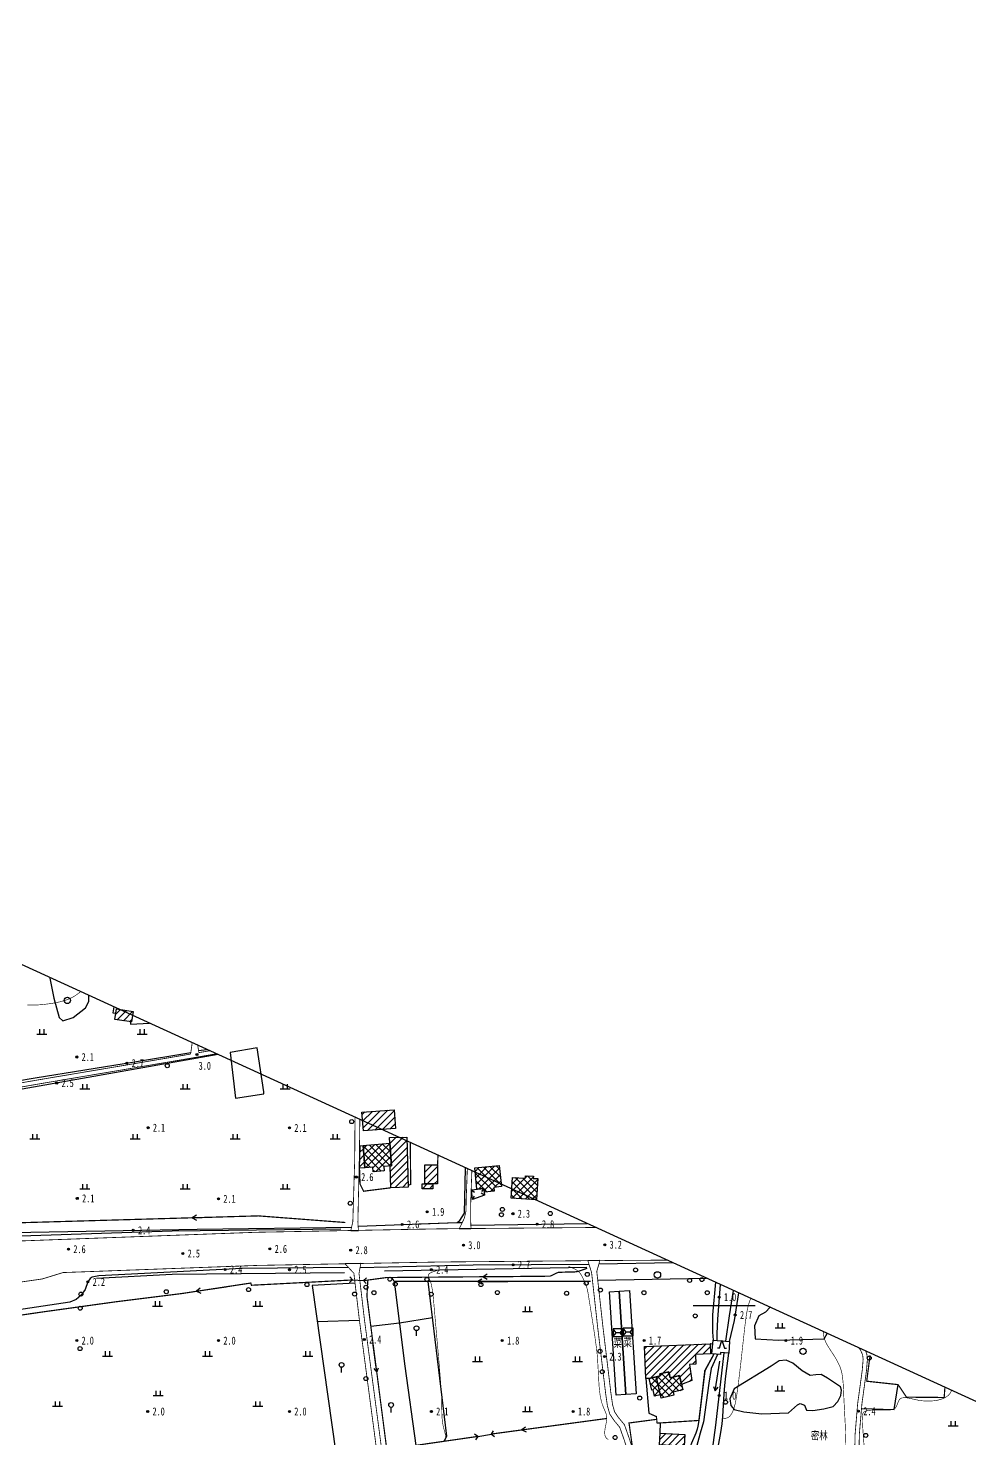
# Model space of a CAD drawing. Header units: metres. Extents: x 494039 to 619385, y 3351420 to 3402703.
# Drawn here: x 586824 to 587295, y 3394389 to 3395094 of the extents above; entities that cross this region are included whole.
import ezdxf
from ezdxf.enums import TextEntityAlignment as Align

# ---------------------------------------------------------------- set-up
doc = ezdxf.new("R2010")
doc.units = ezdxf.units.M
for name, pattern in [('2180', [0]), ('2430', [0]), ('2450', [0]), ('4410a', [0]), ('5711', [0]), ('8521', [0]), ('8522', [0]), ('9376', [0]), ('9610', [0])]:
    doc.linetypes.add(name, pattern=pattern)
for name, color, linetype in [('210100', 130, 'Continuous'), ('220200', 130, 'Continuous'), ('220900', 130, '2180'), ('261301', 141, 'Continuous'), ('270200', 141, 'Continuous'), ('310300', 8, 'Continuous'), ('310500', 8, 'Continuous'), ('310600', 8, 'Continuous'), ('330400', 8, 'Continuous'), ('380201', 8, '2430'), ('380202', 8, '2450'), ('420500', 8, 'Continuous'), ('440100', 8, 'Continuous'), ('510301', 8, 'Continuous'), ('546001', 8, 'Continuous'), ('720100', 8, 'Continuous'), ('760201', 8, '8521'), ('760202', 8, '8522'), ('810100', 8, '9610'), ('810302', 8, 'Continuous'), ('810401', 8, 'Continuous'), ('810501', 8, 'Continuous'), ('810510', 8, 'Continuous'), ('范围线', 8, 'Continuous')]:
    doc.layers.add(name, color=color, linetype=linetype)
doc.layers.add('710101', color=8, linetype='Continuous', lineweight=0)
pattern_1 = [(45, (0, 0), (-1.767766953, 1.767766953), []), (135, (0, 0), (-1.767766953, -1.767766953), [])]
pattern_2 = [(45, (0, 0), (-1.767766953, 1.767766953), [])]

# ---------------------------------------------------------------- blocks, each defined once
blk = doc.blocks.new('gc170')
at = {"linetype": 'Continuous'}
blk.add_circle((0, 0), 0.5, dxfattribs=at)
blk = doc.blocks.new('gu')
at = {"flags": 128}
for points in [[(3.75, 0), (-3.75, 0)], [(2.71, -0.6), (3.75, 0), (3.75, 0), (2.71, 0.6)]]:
    blk.add_lwpolyline(points, dxfattribs=at)
blk = doc.blocks.new('p_point')
for radius in [0.25, 0.2, 0.15, 0.1, 0.05]:
    blk.add_circle((0, 0), radius)
blk.add_point((0, 0))
blk = doc.blocks.new('vm')
at = {"linetype": 'Continuous'}
for p, q in [((1.25, 0), (-1.25, 0)), ((-0.5, 0), (-0.5, 1.3)), ((0.5, 1.3), (0.5, 0))]:
    blk.add_line(p, q, dxfattribs=at)
blk = doc.blocks.new('gc325')
blk.add_line((0, 0), (0, 1.3))
blk.add_circle((0, 1.9), 0.6)
blk = doc.blocks.new('v1')
blk.add_circle((0, 0), 0.8)
blk = doc.blocks.new('gc192')
at = {"flags": 128}
for points in [[(-0.6, 0), (-1.1, 0)], [(-0.6, 0), (0, 2), (0.6, 0), (1.1, 0)]]:
    blk.add_lwpolyline(points, dxfattribs=at)
blk = doc.blocks.new('mf')
for p, q in [((1.25, 0.95), (-1.25, 0.95)), ((-1.25, 0.95), (-1.25, -0.95)), ((0.5, 0), (-0.5, 0)), ((1.25, -0.95), (1.25, 0.95)), ((-1.25, -0.95), (1.25, -0.95))]:
    blk.add_line(p, q)
at = {"flags": 128}
for points in [[(-1.25, -0.95), (-0.5, 0), (-1.25, 0.95)], [(1.25, -0.95), (0.5, 0), (1.25, 0.95)]]:
    blk.add_lwpolyline(points, dxfattribs=at)
blk = doc.blocks.new('1-3&1-4')
at = {"layer": '310300', "linetype": 'Continuous'}
h = blk.add_hatch(dxfattribs=at)
h.set_pattern_fill('ANSI31', color=8, scale=20, style=0)
h.set_pattern_definition(pattern_2)
h.paths.add_polyline_path([(586867.5527, 3394599.0446), (586868.3801, 3394604.2517), (586876.6035, 3394602.9452), (586875.7762, 3394597.738)])
h = blk.add_hatch(dxfattribs=at)
h.set_pattern_fill('ANSI31', color=8, scale=20, style=0)
h.set_pattern_definition(pattern_2)
h.paths.add_polyline_path([(586991.6572, 3394543.3209), (586990.9835, 3394552.6909), (587007.1071, 3394553.8501), (587007.7808, 3394544.4801)])
h = blk.add_hatch(dxfattribs=at)
h.set_pattern_fill('ANSI31', color=8, scale=20, style=0)
h.set_pattern_definition(pattern_2)
h.paths.add_polyline_path([(587014.0129, 3394515.1101), (587005.4306, 3394514.881), (587005.1405, 3394525.7469), (587005.8049, 3394525.803), (587004.845, 3394537.1688), (587004.7598, 3394540.0108), (587013.342, 3394540.2399)])
h = blk.add_hatch(dxfattribs=at)
h.set_pattern_fill('ANSI31', color=8, scale=20, style=0)
h.set_pattern_definition(pattern_2)
h.paths.add_polyline_path([(586992.4854, 3394524.8419), (586989.7416, 3394524.6102), (586989.9907, 3394535.9142), (586991.5392, 3394536.045)])
h = blk.add_hatch(dxfattribs=at)
h.set_pattern_fill('ANSI31', color=8, scale=20, style=0)
h.set_pattern_definition(pattern_2)
h.paths.add_polyline_path([(587028.7131, 3394516.7771), (587022.4215, 3394516.7846), (587022.433, 3394526.3828), (587028.7246, 3394526.3752)])
h = blk.add_hatch(dxfattribs=at)
h.set_pattern_fill('ANSI31', color=8, scale=20, style=0)
h.set_pattern_definition(pattern_2)
h.paths.add_polyline_path([(587026.4519, 3394516.7798), (587026.449, 3394514.3624), (587021.0275, 3394514.3689), (587021.0304, 3394516.7863)])
h = blk.add_hatch(dxfattribs=at)
h.set_pattern_fill('ANSI31', color=8, scale=20, style=0)
h.set_pattern_definition(pattern_2)
h.paths.add_polyline_path([(587150.5855, 3394416.5358), (587149.5416, 3394421.0336), (587144.9991, 3394419.9793), (587144.323, 3394422.8921), (587139.7125, 3394421.822), (587139.9308, 3394420.8815), (587134.5037, 3394419.6219), (587132.7351, 3394419.6103), (587132.0498, 3394435.5794), (587164.8617, 3394436.9541), (587165.076, 3394431.8403), (587157.52, 3394431.5238), (587157.7213, 3394426.7192), (587154.5742, 3394426.5873), (587155.7219, 3394418.4884)])
h = blk.add_hatch(dxfattribs=at)
h.set_pattern_fill('ANSI31', color=8, scale=20, style=0)
h.set_pattern_definition(pattern_2)
h.paths.add_polyline_path([(587139.6792, 3394386.4797), (587139.99, 3394392.2094), (587152.1904, 3394391.5477), (587151.8797, 3394385.818)])
at = {"layer": '310500', "linetype": 'Continuous'}
h = blk.add_hatch(dxfattribs=at)
h.set_pattern_fill('ANSI37', color=8, scale=20, style=0)
h.set_pattern_definition(pattern_1)
h.paths.add_polyline_path([(587004.845, 3394537.1688), (587005.8049, 3394525.803), (587001.8836, 3394525.4718), (587002.0634, 3394523.3426), (586996.5174, 3394522.8742), (586996.3238, 3394525.1661), (586992.4854, 3394524.8419), (586991.5392, 3394536.045)])
h = blk.add_hatch(dxfattribs=at)
h.set_pattern_fill('ANSI37', color=8, scale=20, style=0)
h.set_pattern_definition(pattern_1)
h.paths.add_polyline_path([(587059.5307, 3394526.0386), (587060.6316, 3394515.4546), (587056.7732, 3394515.0533), (587056.9645, 3394513.2141), (587052.1058, 3394512.7087), (587051.9115, 3394514.5761), (587048.4335, 3394514.2143), (587047.3355, 3394524.7701)])
h = blk.add_hatch(dxfattribs=at)
h.set_pattern_fill('ANSI37', color=8, scale=20, style=0)
h.set_pattern_definition(pattern_1)
h.paths.add_polyline_path([(587065.4899, 3394509.7229), (587066.2261, 3394520.0677), (587072.6116, 3394519.6133), (587072.7033, 3394520.9016), (587076.6513, 3394520.6207), (587076.5784, 3394519.5958), (587078.8407, 3394519.4348), (587078.0858, 3394508.8265)])
h = blk.add_hatch(dxfattribs=at)
h.set_pattern_fill('ANSI37', color=8, scale=20, style=0)
h.set_pattern_definition(pattern_1)
h.paths.add_polyline_path([(587140.0025, 3394411.4162), (587137.1635, 3394410.7573), (587136.4362, 3394413.8911), (587135.8646, 3394413.7584), (587134.5037, 3394419.6219), (587137.9143, 3394420.4135)])
h = blk.add_hatch(dxfattribs=at)
h.set_pattern_fill('ANSI37', color=8, scale=20, style=0)
h.set_pattern_definition(pattern_1)
h.paths.add_polyline_path([(587137.9143, 3394420.4135), (587139.9308, 3394420.8815), (587139.7125, 3394421.822), (587144.323, 3394422.8921), (587144.9991, 3394419.9793), (587149.5416, 3394421.0336), (587151.2114, 3394413.839), (587146.4325, 3394412.7299), (587146.7783, 3394411.2395), (587140.3878, 3394409.7563)])
at = {"layer": '210100', "color": 141, "linetype": 'Continuous', "elevation": 0.9317, "flags": 128}
for points in [[(587169.8511, 3394466.6138), (587168.6697, 3394449.1671), (587168.2668, 3394442.0814), (587168.286, 3394438.5214)], [(587172.7219, 3394438.1733), (587174.5603, 3394450.9407), (587176.5412, 3394463.5498)]]:
    blk.add_lwpolyline(points, dxfattribs=at)
at = {"layer": '210100', "color": 141, "linetype": 'Continuous', "flags": 128}
for points in [[(587165.6852, 3394381.4249), (587166.9331, 3394390.038), (587167.7366, 3394396.2228), (587171.8486, 3394432.4133)], [(587168.5805, 3394431.636), (587165.3576, 3394424.6184), (587164.1998, 3394417.2488), (587161.6653, 3394397.9511), (587159.957, 3394392.2371), (587158.0151, 3394385.3554)]]:
    blk.add_lwpolyline(points, dxfattribs=at)
at = {"layer": '220200', "color": 141, "linetype": 'Continuous', "const_width": 0.6, "flags": 128}
for points in [[(586783.1814, 3394496.3429), (586939.2155, 3394500.8363), (586982.6873, 3394497.5148)], [(586991.7748, 3394468.4707), (587003.3549, 3394470.0319), (587084.9454, 3394470.6949), (587088.9038, 3394472.5692), (587093.1647, 3394472.7796), (587096.8526, 3394472.7538), (587098.9737, 3394473.086), (587103.459, 3394474.6349)], [(586986.2153, 3394468.8044), (586935.7761, 3394466.1656), (586935.4152, 3394467.2699), (586901.101, 3394462.0453), (586868.533, 3394457.974), (586831.6288, 3394452.8529), (586792.9299, 3394447.2035), (586801.9334, 3394379.3484), (586836.5721, 3394381.7162), (586838.782, 3394359.8741), (586888.9199, 3394367.5607), (586940.5758, 3394375.0655), (586996.2717, 3394383.0744)], [(586993.9107, 3394468.7586), (586993.4403, 3394460.7345), (587003.3698, 3394384.0658)], [(587055.6151, 3394391.8103), (587113.3582, 3394399.6063)]]:
    blk.add_lwpolyline(points, dxfattribs=at)
for points, elevation in [([(587105.2368, 3394468.0968), (587007.0719, 3394468.0784), (587005.8976, 3394470.0526)], 2.3657), ([(587003.3698, 3394384.0658), (587048.8396, 3394390.6222)], 2.2229)]:
    blk.add_lwpolyline(points, dxfattribs=dict(at, elevation=elevation))
at = {"layer": '220900', "color": 141, "linetype": 'Continuous'}
for p, q in [((586986.2153, 3394468.8044), (586984.7189, 3394467.4775)), ((586986.2153, 3394468.8044), (586984.8884, 3394470.3008)), ((586991.7748, 3394468.4707), (586993.2712, 3394469.7976)), ((586991.7748, 3394468.4707), (586993.1017, 3394466.9743)), ((587048.8396, 3394390.6222), (587047.2024, 3394391.7709)), ((587048.8396, 3394390.6222), (587047.6909, 3394388.985)), ((587055.6151, 3394391.8103), (587056.7638, 3394393.4475)), ((587055.6151, 3394391.8103), (587057.2523, 3394390.6616))]:
    blk.add_line(p, q, dxfattribs=at)
at = {"layer": '220900', "color": 141, "linetype": '2180', "elevation": 2.4729, "flags": 128}
blk.add_lwpolyline([(586986.2153, 3394468.8044), (586991.7748, 3394468.4707)], dxfattribs=at)
at = {"layer": '220900', "color": 141, "linetype": '2180', "flags": 128}
blk.add_lwpolyline([(587048.8396, 3394390.6222), (587055.6151, 3394391.8103)], dxfattribs=at)
at = {"layer": '270200', "color": 141, "linetype": 'Continuous', "flags": 128}
blk.add_lwpolyline([(587174.6539, 3394438.0218), (587174.1994, 3394432.2289), (587170.1226, 3394432.5487), (587170.042, 3394431.5214), (587165.8184, 3394431.8527), (587166.3535, 3394438.673)], close=True, dxfattribs=at)
at = {"layer": '310300', "color": 8, "linetype": 'Continuous', "flags": 128}
for points, elevation in [([(586867.5527, 3394599.0446), (586868.3801, 3394604.2517), (586876.6035, 3394602.9452), (586875.7762, 3394597.738)], 4.9981), ([(587014.0129, 3394515.1101), (587005.4306, 3394514.881), (587005.1405, 3394525.7469), (587005.8049, 3394525.803), (587004.845, 3394537.1688), (587004.7598, 3394540.0108), (587013.342, 3394540.2399)], 6.0474), ([(586992.4854, 3394524.8419), (586989.7416, 3394524.6102), (586989.9907, 3394535.9142), (586991.5392, 3394536.045)], 4.896), ([(587139.6792, 3394386.4797), (587139.99, 3394392.2094), (587152.1904, 3394391.5477), (587151.8797, 3394385.818)], 5.4183)]:
    blk.add_lwpolyline(points, close=True, dxfattribs=dict(at, elevation=elevation))
for points in [[(586991.6572, 3394543.3209), (586990.9835, 3394552.6909), (587007.1071, 3394553.8501), (587007.7808, 3394544.4801)], [(587028.7131, 3394516.7771), (587022.4215, 3394516.7846), (587022.433, 3394526.3828), (587028.7246, 3394526.3752)], [(587026.4519, 3394516.7798), (587026.449, 3394514.3624), (587021.0275, 3394514.3689), (587021.0304, 3394516.7863)], [(587150.5855, 3394416.5358), (587149.5416, 3394421.0336), (587144.9991, 3394419.9793), (587144.323, 3394422.8921), (587139.7125, 3394421.822), (587139.9308, 3394420.8815), (587134.5037, 3394419.6219), (587132.7351, 3394419.6103), (587132.0498, 3394435.5794), (587164.8617, 3394436.9541), (587165.076, 3394431.8403), (587157.52, 3394431.5238), (587157.7213, 3394426.7192), (587154.5742, 3394426.5873), (587155.7219, 3394418.4884)]]:
    blk.add_lwpolyline(points, close=True, dxfattribs=at)
at = {"layer": '310500', "color": 8, "linetype": 'Continuous', "flags": 128}
for points in [[(587004.845, 3394537.1688), (587005.8049, 3394525.803), (587001.8836, 3394525.4718), (587002.0634, 3394523.3426), (586996.5174, 3394522.8742), (586996.3238, 3394525.1661), (586992.4854, 3394524.8419), (586991.5392, 3394536.045)], [(587059.5307, 3394526.0386), (587060.6316, 3394515.4546), (587056.7732, 3394515.0533), (587056.9645, 3394513.2141), (587052.1058, 3394512.7087), (587051.9115, 3394514.5761), (587048.4335, 3394514.2143), (587047.3355, 3394524.7701)]]:
    blk.add_lwpolyline(points, close=True, dxfattribs=at)
for points, elevation in [([(587065.4899, 3394509.7229), (587066.2261, 3394520.0677), (587072.6116, 3394519.6133), (587072.7033, 3394520.9016), (587076.6513, 3394520.6207), (587076.5784, 3394519.5958), (587078.8407, 3394519.4348), (587078.0858, 3394508.8265)], 9.9693), ([(587140.0025, 3394411.4162), (587137.1635, 3394410.7573), (587136.4362, 3394413.8911), (587135.8646, 3394413.7584), (587134.5037, 3394419.6219), (587137.9143, 3394420.4135)], 10.4922), ([(587137.9143, 3394420.4135), (587139.9308, 3394420.8815), (587139.7125, 3394421.822), (587144.323, 3394422.8921), (587144.9991, 3394419.9793), (587149.5416, 3394421.0336), (587151.2114, 3394413.839), (587146.4325, 3394412.7299), (587146.7783, 3394411.2395), (587140.3878, 3394409.7563)], 13.6526)]:
    blk.add_lwpolyline(points, close=True, dxfattribs=dict(at, elevation=elevation))
at = {"layer": '310600', "color": 8, "linetype": 'Continuous'}
for p, q in [((587045.6923, 3394513.9292), (587047.2452, 3394512.6689)), ((587046.2053, 3394508.9973), (587047.2673, 3394510.6921)), ((587052.2635, 3394511.1925), (587050.5687, 3394512.2545)), ((587051.9115, 3394514.5761), (587050.6512, 3394513.0232))]:
    blk.add_line(p, q, dxfattribs=at)
at = {"layer": '310600', "color": 8, "linetype": 'Continuous', "elevation": 6.6725, "flags": 128}
blk.add_lwpolyline([(587051.9115, 3394514.5761), (587052.2635, 3394511.1925), (587046.2053, 3394508.9973), (587045.6923, 3394513.9292)], close=True, dxfattribs=at)
at = {"layer": '330400', "color": 8, "linetype": 'Continuous', "elevation": 4.6706, "flags": 128}
for points in [[(587119.5179, 3394463.2688), (587122.8575, 3394411.5606), (587117.9368, 3394411.2428), (587114.5972, 3394462.9509)], [(587124.6399, 3394463.5996), (587127.9795, 3394411.8914), (587122.8575, 3394411.5606), (587119.5179, 3394463.2688)]]:
    blk.add_lwpolyline(points, close=True, dxfattribs=at)
at = {"layer": '380201', "color": 8, "linetype": '2430', "const_width": 0.6, "flags": 128}
for points, elevation in [([(587013.9862, 3394516.1078), (587015.3447, 3394516.5579), (587015.0824, 3394537.231)], 5.1257), ([(587028.7246, 3394526.3752), (587028.9675, 3394531.1351)], 5.1512), ([(587166.2055, 3394436.7862), (587164.8617, 3394436.9541)], 6.2942)]:
    blk.add_lwpolyline(points, dxfattribs=dict(at, elevation=elevation))
for points in [[(586989.7416, 3394524.6102), (586990.0341, 3394516.7268), (586991.7557, 3394513.1546), (587005.4306, 3394514.881)], [(587134.2225, 3394402.2378), (587138.0418, 3394400.5486), (587138.4219, 3394397.2518), (587159.2684, 3394398.6086), (587161.1443, 3394414.3104), (587162.2063, 3394423.4768), (587166.7677, 3394431.7783)], [(587244.8011, 3394431.1165), (587243.1296, 3394418.218), (587258.7935, 3394416.5142), (587263.0059, 3394410.2491), (587281.8196, 3394410.0799), (587282.2066, 3394415.1576)], [(587138.2019, 3394399.16), (587124.3854, 3394397.3428), (587126.0372, 3394385.5704), (587129.8512, 3394386.0817)]]:
    blk.add_lwpolyline(points, dxfattribs=at)
at = {"layer": '380202', "color": 8, "linetype": '2450', "flags": 128}
for points in [[(586867.0155, 3394605.3053), (586866.4331, 3394602.3215), (586868.0342, 3394602.075)], [(586875.3393, 3394597.8074), (586875.2975, 3394596.606), (586884.7542, 3394597.1814)], [(587019.3135, 3394496.8813), (587038.5646, 3394497.5832), (587039.921, 3394498.6003), (587042.1308, 3394502.1812), (587042.6242, 3394524.6008), (587042.5294, 3394524.9241)], [(586987.5116, 3394467.2518), (586966.0512, 3394465.9679), (586977.9317, 3394382.2393), (586998.0989, 3394385.3796)], [(587026.2708, 3394449.8926), (587009.6942, 3394447.1746), (586995.4108, 3394445.5194)], [(587132.7351, 3394419.6103), (587134.2225, 3394402.2378)], [(587139.99, 3394392.2094), (587140.0569, 3394397.3582)]]:
    blk.add_lwpolyline(points, dxfattribs=at)
blk.add_lwpolyline([(586925.2011, 3394582.4571), (586927.7457, 3394559.6058), (586941.8953, 3394561.8175), (586941.9378, 3394562.8968), (586938.5801, 3394584.7817)], close=True, dxfattribs=at)
for points, elevation in [([(587007.0719, 3394468.0784), (587012.3876, 3394425.7037), (587017.8581, 3394386.1549)], 3.3921), ([(587032.1005, 3394388.2086), (587033.2936, 3394390.7258), (587024.1119, 3394468.0816)], 3.3921), ([(586968.6006, 3394448.0003), (586989.6874, 3394448.7317)], 3.4278)]:
    blk.add_lwpolyline(points, dxfattribs=dict(at, elevation=elevation))
at = {"layer": '420500', "color": 8, "linetype": 'Continuous', "const_width": 0.4, "flags": 128}
for points in [[(586761.0777, 3394514.1274), (586773.9653, 3394495.5294), (586775.0603, 3394494.421), (586777.2592, 3394493.6727), (586781.2777, 3394493.7333), (586783.5341, 3394488.2334), (586784.6946, 3394487.2326), (586785.7519, 3394487.0314), (586938.148, 3394492.6401), (586985.418, 3394493.5263)], [(587045.4337, 3394494.4973), (587107.7816, 3394495.0401)], [(586989.1964, 3394493.5972), (587030.0707, 3394494.3635), (587039.5895, 3394494.4464)], [(586982.5114, 3394476.8982), (586938.608, 3394476.075), (586841.6129, 3394472.5053), (586831.3164, 3394469.3319), (586816.4393, 3394467.1812), (586813.6321, 3394463.7368)], [(587103.8058, 3394478.4341), (587030.2982, 3394477.7941), (586990.3801, 3394477.0457)], [(587143.3956, 3394478.7297), (587109.813, 3394478.4864)]]:
    blk.add_lwpolyline(points, dxfattribs=at)
at = {"layer": '440100', "color": 8, "linetype": '4410a', "const_width": 0.4, "flags": 128}
for points in [[(586905.3801, 3394581.7055), (586906.1017, 3394586.9683), (586906.142, 3394587.3863)], [(586731.83, 3394555.0564), (586735.0293, 3394554.2467), (586753.6628, 3394557.0032), (586795.8447, 3394563.0256), (586832.4048, 3394569.3399), (586870.7149, 3394575.7918), (586905.3801, 3394581.7055)], [(586909.4788, 3394582.414), (586914.9384, 3394583.3578)], [(586985.418, 3394493.5263), (586986.4105, 3394497.9952), (586987.3488, 3394528.9986), (586987.4825, 3394550.1343)], [(587039.5895, 3394494.4464), (587042.1334, 3394499.7145), (587042.9492, 3394503.4125), (587043.0357, 3394508.7745), (587043.601, 3394524.4333)], [(586982.5114, 3394476.8982), (586986.9384, 3394472.131), (586989.6874, 3394448.7317), (586998.4698, 3394382.516)], [(587103.8058, 3394478.4341), (587105.6866, 3394472.5218), (587108.6799, 3394445.5258), (587112.6449, 3394412.5721), (587113.5716, 3394405.9222), (587114.7723, 3394401.7896), (587116.7633, 3394398.7766), (587119.746, 3394395.1741), (587121.9298, 3394388.9969), (587124.7353, 3394380.3763), (587126.526, 3394372.7216), (587127.5284, 3394365.1727)], [(587228.6095, 3394054.9542), (587228.8219, 3394060.3786), (587228.4119, 3394063.3585), (587227.1099, 3394081.4956), (587227.4789, 3394098.5319), (587226.9087, 3394123.9293), (587225.3353, 3394154.4915), (587224.2911, 3394177.8449), (587224.0581, 3394199.2315), (587223.7702, 3394210.3833), (587225.4543, 3394225.8973), (587226.868, 3394236.8466), (587227.5328, 3394239.1008), (587229.4885, 3394245.2707), (587233.9907, 3394266.8487), (587235.8578, 3394277.6496), (587236.7171, 3394293.2939), (587236.5452, 3394353.7353), (587237.3249, 3394391.6639), (587238.618, 3394407.1067), (587240.8997, 3394423.6712), (587241.355, 3394429.3145), (587241.0565, 3394431.4553), (587240.0233, 3394433.8284), (587239.0103, 3394434.9405)]]:
    blk.add_lwpolyline(points, dxfattribs=at)
at = {"layer": '440100', "color": 8, "linetype": 'Continuous', "const_width": 0.4, "flags": 128}
for points in [[(586776.621, 3394558.2011), (586796.1655, 3394560.9915), (586832.751, 3394567.3102), (586871.0586, 3394573.7617), (586900.0519, 3394578.6949), (586918.2507, 3394581.8408)], [(586908.9339, 3394586.1077), (586909.4788, 3394582.414)], [(586989.1964, 3394493.5972), (586988.9312, 3394497.68), (586989.6289, 3394529.0909), (586989.9249, 3394549.0157)], [(587045.4337, 3394494.4973), (587045.2872, 3394498.4147), (587045.2542, 3394503.1425), (587045.3441, 3394508.7143), (587045.874, 3394523.3924)], [(586990.3801, 3394477.0457), (586989.4958, 3394472.0562), (586992.1991, 3394449.046), (587000.8448, 3394383.9303), (587008.2805, 3394324.1115), (587013.6662, 3394284.7047)], [(587109.813, 3394478.4864), (587108.2797, 3394473.0723), (587111.3004, 3394445.8287), (587115.261, 3394412.9117), (587116.1579, 3394406.4751), (587117.1938, 3394402.91), (587118.8858, 3394400.3494), (587122.0768, 3394396.4954), (587124.428, 3394389.8448), (587127.2784, 3394381.0862), (587129.124, 3394373.1968), (587130.1434, 3394365.5199)], [(587231.675, 3394055.2064), (587230.5229, 3394063.5793), (587229.233, 3394081.5487), (587229.6008, 3394098.5327), (587229.0289, 3394124.0077), (587227.4542, 3394154.5934), (587226.412, 3394177.9038), (587226.1792, 3394199.2704), (587225.8946, 3394210.2959), (587227.561, 3394225.647), (587228.9504, 3394236.408), (587229.5615, 3394238.4803), (587231.5432, 3394244.7321), (587236.0748, 3394266.4513), (587237.9692, 3394277.4099), (587238.8387, 3394293.2394), (587238.6667, 3394353.7158), (587239.4445, 3394391.5535), (587240.7273, 3394406.8733), (587243.0094, 3394423.441), (587243.4883, 3394429.3764), (587243.1175, 3394432.0359), (587242.5608, 3394433.3144)]]:
    blk.add_lwpolyline(points, dxfattribs=at)
at = {"layer": '546001', "color": 8, "linetype": '5711', "flags": 128}
blk.add_lwpolyline([(587156.4502, 3394456.0757), (587187.468, 3394456.0661)], dxfattribs=at)
at = {"layer": '710101', "color": 8, "linetype": 'Continuous', "const_width": 0.3, "elevation": 2, "flags": 128}
for points in [[(586823.8562, 3394606.2426), (586826.2119, 3394606.1699), (586828.5719, 3394606.2259), (586830.7091, 3394606.3689), (586832.2778, 3394606.5206), (586835.3795, 3394606.9205), (586836.9144, 3394607.1677), (586839.6483, 3394607.7074), (586840.8491, 3394607.9974), (586842.6281, 3394608.5117), (586843.7954, 3394608.9233), (586844.9568, 3394609.4106), (586846.3803, 3394610.1193), (586847.7565, 3394610.9233), (586849.071, 3394611.8174), (586850.1847, 3394612.7022), (586850.4027, 3394612.9136)], [(587029.6979, 3394473.976), (587028.4386, 3394473.5113), (587026.2194, 3394472.787), (587025.3361, 3394472.4294), (587024.9846, 3394472.2403), (587024.5236, 3394471.8922), (587024.2835, 3394471.5867), (587024.1863, 3394471.3638), (587024.1341, 3394470.8969), (587024.2371, 3394470.3084), (587024.375, 3394469.8891), (587025.2089, 3394467.9488), (587025.5468, 3394466.8949), (587025.7081, 3394466.2104), (587026.2073, 3394463.371), (587026.6214, 3394459.9181), (587029.5947, 3394426.1571), (587030.3602, 3394416.7577), (587030.7531, 3394410.2587), (587030.8342, 3394407.5223), (587030.8633, 3394402.5076), (587030.9839, 3394399.8111), (587031.2035, 3394397.7667), (587031.3749, 3394396.7059), (587031.7331, 3394395.0516), (587032.6348, 3394391.6069), (587032.7401, 3394391.0141), (587032.8155, 3394390.0408), (587032.7941, 3394389.6555), (587032.6695, 3394389.0657)], [(587114.105, 3394389.065), (587113.4887, 3394389.4265), (587113.2203, 3394389.6386), (587112.9303, 3394389.9438), (587112.6523, 3394390.3834), (587112.4278, 3394390.972), (587112.3421, 3394391.3383), (587112.2428, 3394392.3243), (587112.2946, 3394393.5827), (587112.4575, 3394394.7598), (587113.2162, 3394398.5445), (587113.2852, 3394399.1951), (587113.2808, 3394400.2696), (587113.1038, 3394401.3047), (587112.7485, 3394402.4545), (587111.3052, 3394405.93), (587110.789, 3394407.4411), (587110.3059, 3394409.3205), (587109.9487, 3394411.2179), (587109.5784, 3394414.0876), (587109.4072, 3394416.0116), (587108.6651, 3394429.5412), (587108.3935, 3394432.4401), (587108.1123, 3394434.8504), (587107.1961, 3394441.4577), (587106.4641, 3394446.2549), (587103.9271, 3394462.2381), (587103.4886, 3394464.3706), (587103.0359, 3394465.96), (587102.2808, 3394467.8466), (587101.0065, 3394470.4537), (587100.3523, 3394471.5893), (587099.4618, 3394472.7471), (587098.5105, 3394473.5699), (587097.6423, 3394474.1109), (587096.5471, 3394474.639), (587094.1528, 3394475.5801)], [(587171.513, 3394399.708), (587172.7417, 3394399.7169), (587173.3541, 3394399.8377), (587174.1437, 3394400.2227), (587174.6094, 3394400.6244), (587174.8704, 3394400.9145), (587175.312, 3394401.511), (587175.7294, 3394402.1907), (587176.2533, 3394403.2413), (587176.7724, 3394404.5934), (587177.0287, 3394405.4201), (587177.4832, 3394407.238), (587178.123, 3394410.6716), (587178.8692, 3394415.884), (587180.1262, 3394426.3499), (587182.1955, 3394445.0825), (587182.8714, 3394450.4256), (587183.1075, 3394451.9417), (587183.6098, 3394454.573), (587184.107, 3394456.533), (587184.6694, 3394458.2281), (587185.2552, 3394459.5591)], [(587221.373, 3394443.018), (587221.43, 3394442.1239), (587221.5419, 3394441.3208), (587221.7684, 3394440.2693), (587222.3398, 3394438.5072), (587222.6412, 3394437.8105), (587223.3458, 3394436.4421), (587224.4654, 3394434.5966), (587227.4152, 3394430.0435), (587228.5179, 3394428.1088), (587229.6652, 3394425.7007), (587230.2862, 3394423.9684), (587230.7068, 3394422.297), (587231.0473, 3394420.3027), (587231.3262, 3394417.6924), (587231.4482, 3394415.9343), (587231.7349, 3394409.3416), (587232.3811, 3394396.8362), (587232.515, 3394393.6188), (587232.5948, 3394389.5935), (587232.4664, 3394383.9236)], [(587285.4589, 3394413.6681), (587285.3464, 3394413.2688), (587284.8538, 3394412.2627), (587284.2168, 3394411.4443), (587283.3157, 3394410.6488), (587282.5097, 3394410.1428), (587281.9854, 3394409.8714), (587280.6253, 3394409.3084), (587279.9012, 3394409.0746), (587278.4425, 3394408.7143), (587276.7206, 3394408.4414), (587274.7191, 3394408.2886), (587272.6676, 3394408.2899), (587270.543, 3394408.4554), (587268.8802, 3394408.7098), (587265.0445, 3394409.5698), (587263.1934, 3394409.9038), (587262.0467, 3394409.9896), (587261.5114, 3394409.9723), (587260.8473, 3394409.8704), (587260.2511, 3394409.6606), (587259.9828, 3394409.5084), (587259.4607, 3394409.0283), (587258.9614, 3394408.1424), (587258.263, 3394406.2864), (587257.8693, 3394405.452), (587257.5414, 3394404.9708), (587257.2824, 3394404.6987), (587257.023, 3394404.497), (587256.4914, 3394404.2166), (587255.7561, 3394403.9922), (587255.2554, 3394403.9021), (587253.9976, 3394403.794), (587252.4687, 3394403.7616), (587246.9535, 3394403.8411), (587245.1421, 3394403.7288), (587243.8283, 3394403.5431), (587243.2122, 3394403.4148), (587242.4158, 3394403.1638), (587241.7111, 3394402.7514), (587241.3242, 3394402.2745), (587241.1334, 3394401.7773), (587241.0607, 3394401.4259), (587240.9881, 3394400.3944), (587241.0202, 3394397.8805), (587241.2328, 3394393.6082), (587241.4735, 3394390.2674), (587241.8943, 3394384.9901)]]:
    blk.add_lwpolyline(points, dxfattribs=at)
at = {"layer": '760201', "color": 8, "linetype": '8521', "flags": 128}
for points in [[(586919.15, 3394581.4289), (586900.3269, 3394578.2307), (586793.6598, 3394559.2539), (586781.4278, 3394556.0346), (586778.754, 3394554.468), (586777.5539, 3394552.4961), (586777.4927, 3394548.3575), (586782.0387, 3394498.437), (586782.5212, 3394496.0798), (586783.7616, 3394493.9985), (586786.0405, 3394492.1698), (586788.4593, 3394492.0247), (586908.6607, 3394494.2167), (586985.7913, 3394495.2073)], [(586817.9552, 3394568.0943), (586827.6545, 3394569.815), (586877.3272, 3394577.7718), (586905.4941, 3394582.5371)], [(586909.3323, 3394583.4072), (586913.482, 3394584.0247)], [(586989.0562, 3394495.7559), (587038.5646, 3394497.5832), (587041.0744, 3394497.5215)], [(587045.3712, 3394496.1688), (587080.6215, 3394496.697), (587103.3216, 3394497.0827)], [(586984.1993, 3394475.0806), (586931.0914, 3394474.4987), (586859.5517, 3394470.8513), (586856.2203, 3394470.2247), (586855.2005, 3394469.5184), (586854.0453, 3394467.8626), (586852.7691, 3394464.0692), (586850.5976, 3394460.9704), (586848.2305, 3394459.0199), (586845.0677, 3394457.701), (586798.181, 3394450.7016), (586793.961, 3394449.584), (586792.4219, 3394448.7515), (586791.6129, 3394447.1799), (586791.5717, 3394443.9618), (586798.0633, 3394398.1451), (586802.4471, 3394361.541)], [(587104.3971, 3394476.5753), (587046.5135, 3394476.1977), (586989.981, 3394474.794)], [(587146.4734, 3394477.3202), (587109.3309, 3394476.7839)], [(587128.1165, 3394040.8003), (587130.2334, 3394045.9317), (587131.3938, 3394048.4865), (587132.4539, 3394050.5651), (587133.964, 3394053.0807), (587134.3345, 3394053.6072), (587134.9384, 3394054.3337), (587135.7941, 3394055.0701), (587136.1871, 3394055.2974), (587136.8428, 3394055.5479), (587137.6373, 3394055.7052), (587138.1922, 3394055.7506), (587139.4384, 3394055.7276), (587141.4081, 3394055.5051), (587144.157, 3394055.0417), (587146.1738, 3394054.6276), (587150.7957, 3394053.5402), (587162.4878, 3394050.5874), (587166.3728, 3394049.7334), (587168.9655, 3394049.2835), (587170.2635, 3394049.1171), (587172.2138, 3394048.9745), (587173.5171, 3394048.9751), (587174.5008, 3394049.0379), (587175.4863, 3394049.147), (587177.6613, 3394049.5022), (587182.4492, 3394050.4885), (587184.8752, 3394050.9117), (587186.0116, 3394051.0622), (587187.9926, 3394051.2273), (587188.9737, 3394051.2502), (587190.4933, 3394051.1807), (587191.7583, 3394051.0029), (587192.5893, 3394050.8312), (587195.0402, 3394050.1298), (587197.4539, 3394049.2425), (587203.9007, 3394046.5416), (587206.8242, 3394045.3985), (587209.0056, 3394044.6702), (587211.3134, 3394044.0714), (587212.0832, 3394043.9247), (587213.0196, 3394043.8345), (587213.4289, 3394043.8497), (587214.0139, 3394043.9757), (587214.4857, 3394044.2419), (587214.7915, 3394044.5539), (587215.1193, 3394045.0831), (587215.3947, 3394045.7945), (587215.6222, 3394046.7665), (587215.7175, 3394047.4092), (587215.8337, 3394048.8789), (587215.8266, 3394050.9422), (587215.6906, 3394054.8786), (587215.7273, 3394055.7961), (587216.0534, 3394059.5629), (587216.0156, 3394060.8321), (587215.9371, 3394061.3767), (587215.7243, 3394062.1628), (587215.2982, 3394063.02), (587214.5562, 3394063.9196), (587213.6302, 3394064.663), (587213.2295, 3394064.9042), (587212.3899, 3394065.3017), (587211.2846, 3394065.6727), (587210.6003, 3394065.8458), (587198.6053, 3394068.0951), (587193.8457, 3394068.9272), (587192.1236, 3394069.1788), (587189.2459, 3394069.4911), (587187.6715, 3394069.5851), (587180.8366, 3394069.8286), (587179.7856, 3394069.9158), (587177.9484, 3394070.1577), (587176.3766, 3394070.4929), (587174.8945, 3394070.9727), (587174.4654, 3394071.1617), (587173.7234, 3394071.5816), (587173.1728, 3394072.0202), (587172.8631, 3394072.3509), (587172.4412, 3394072.9479), (587172.0602, 3394073.6995), (587171.7057, 3394074.6993), (587171.5551, 3394075.2686), (587171.3415, 3394076.3305), (587171.1769, 3394077.5291), (587171.04, 3394079.5065), (587171.035, 3394081.8557), (587171.0957, 3394083.4119), (587171.7124, 3394091.5219), (587171.8341, 3394093.4478), (587171.9089, 3394095.7602), (587171.8863, 3394097.7134), (587171.7064, 3394101.1355), (587171.2319, 3394106.5192), (587170.816, 3394110.4376), (587169.8216, 3394118.7763), (587169.0113, 3394124.3367), (587168.5431, 3394126.6707), (587168.2838, 3394127.716), (587167.7833, 3394129.3582), (587167.1946, 3394130.8334), (587165.5141, 3394134.1943), (587165.0558, 3394135.4183), (587164.7255, 3394136.6911), (587164.577, 3394137.4707), (587164.3271, 3394139.4532), (587164.2084, 3394141.1896), (587164.1274, 3394143.7981), (587164.157, 3394148.998), (587164.7639, 3394167.1425), (587164.9054, 3394173.1753), (587164.8807, 3394177.4679), (587164.811, 3394179.1772), (587164.5976, 3394181.727), (587164.3494, 3394183.4131), (587164.1561, 3394184.3649), (587163.7321, 3394185.9549), (587163.1154, 3394187.7431), (587162.1613, 3394189.9317), (587159.8992, 3394194.2401), (587159.1617, 3394195.9826), (587158.9323, 3394196.6877), (587158.5706, 3394198.133), (587158.4096, 3394199.0167), (587158.2028, 3394200.8058), (587158.1462, 3394202.6036), (587158.1781, 3394203.5198), (587158.2549, 3394204.4728), (587158.5126, 3394206.3649), (587159.0702, 3394209.1796), (587160.6563, 3394216.0255), (587161.1485, 3394218.8427), (587161.4023, 3394221.5155), (587161.5294, 3394225.2162), (587161.5866, 3394234.3325), (587161.6562, 3394236.1), (587161.9405, 3394239.8763), (587162.5345, 3394245.3142), (587163.4148, 3394252), (587164.169, 3394256.9084), (587164.9597, 3394261.2051), (587165.693, 3394264.5536), (587166.4073, 3394267.2487), (587167.0756, 3394269.2959), (587167.7658, 3394270.9977), (587168.4407, 3394272.3396), (587168.8857, 3394273.1142), (587172.6729, 3394279.0142), (587173.4576, 3394280.4845), (587173.8155, 3394281.2848), (587174.1876, 3394282.291), (587174.584, 3394283.6682), (587174.8206, 3394284.7223), (587175.1719, 3394286.8698), (587175.423, 3394289.4189), (587175.542, 3394292.3604), (587175.4835, 3394295.3053), (587175.2952, 3394297.5), (587175.0779, 3394298.9492), (587174.7955, 3394300.2647), (587174.3691, 3394301.7221), (587174.1102, 3394302.4314), (587173.587, 3394303.6057), (587173.2835, 3394304.1682), (587172.4593, 3394305.406), (587171.4958, 3394306.5774), (587170.8612, 3394307.272), (587168.262, 3394309.9671), (587166.947, 3394311.4381), (587166.4083, 3394312.1033), (587165.5616, 3394313.2878), (587164.6878, 3394314.842), (587164.3004, 3394315.6852), (587163.6297, 3394317.4281), (587162.9829, 3394319.5315), (587162.665, 3394320.7575), (587162.3795, 3394321.9964), (587161.8985, 3394324.5026), (587161.5434, 3394327.034), (587161.3981, 3394328.6242), (587161.3282, 3394330.0365), (587161.3316, 3394332.578), (587161.4685, 3394334.8253), (587161.7469, 3394337.0474), (587162.0721, 3394338.6871), (587162.2815, 3394339.495), (587162.7158, 3394340.8181), (587163.4384, 3394342.4024), (587163.7016, 3394342.8558), (587164.2138, 3394343.5753), (587164.7078, 3394344.084), (587165.0648, 3394344.3535), (587165.6274, 3394344.6495), (587166.4366, 3394344.9159), (587167.3951, 3394345.1129), (587168.7376, 3394345.3132), (587174.6183, 3394345.9688), (587176.4178, 3394346.3027), (587177.1674, 3394346.4961), (587178.3786, 3394346.9109), (587179.3048, 3394347.3483), (587179.7506, 3394347.6101), (587180.2208, 3394347.9328), (587180.905, 3394348.5131), (587181.439, 3394349.1044), (587181.7735, 3394349.5945), (587181.986, 3394350.0102), (587182.2472, 3394350.7759), (587182.4095, 3394351.7019), (587182.4563, 3394352.3039), (587182.4583, 3394358.3307), (587182.4071, 3394358.8382), (587182.2498, 3394359.5382), (587182.0076, 3394360.0747), (587181.6713, 3394360.5135), (587181.2451, 3394360.8862), (587180.6064, 3394361.2738), (587179.7155, 3394361.6457), (587179.0632, 3394361.8489), (587177.4823, 3394362.2148), (587173.3305, 3394362.9931), (587171.847, 3394363.3973), (587170.6887, 3394363.8258), (587170.1356, 3394364.0809), (587169.2875, 3394364.5586), (587168.2322, 3394365.3615), (587167.5872, 3394366.0925), (587167.2452, 3394366.7398), (587167.0262, 3394367.4476), (587166.88, 3394368.4288), (587166.8382, 3394369.758), (587166.8938, 3394371.463), (587167.1422, 3394374.2456), (587167.5993, 3394377.5239), (587167.9599, 3394379.6877), (587170.3255, 3394392.5649), (587170.9569, 3394396.8784), (587171.3052, 3394400.6302), (587171.9424, 3394411.9665), (587172.2415, 3394416.0726), (587172.7376, 3394420.6961), (587174.1994, 3394432.2289)], [(587159.2684, 3394398.6086), (587158.8069, 3394395.7643), (587158.4265, 3394394.1884), (587157.7999, 3394392.3105), (587155.6128, 3394387.308), (587155.1144, 3394385.951), (587154.647, 3394384.2847), (587153.5271, 3394379.0439), (587153.2828, 3394377.719), (587153.0045, 3394375.7274), (587152.892, 3394374.0714), (587152.8768, 3394372.9453), (587152.9687, 3394370.4607), (587153.6314, 3394362.5043), (587153.6361, 3394360.8093), (587153.5159, 3394359.6376), (587153.388, 3394358.9784), (587152.9447, 3394357.348), (587149.515, 3394346.2576), (587148.5379, 3394342.6878), (587148.1582, 3394341.0894), (587147.6819, 3394338.6709), (587147.4717, 3394337.2426), (587147.2617, 3394334.953), (587147.2098, 3394333.6969), (587147.2312, 3394331.3927), (587147.3933, 3394329.3094), (587147.5322, 3394328.2765), (587147.7571, 3394327.0482), (587148.0286, 3394325.9088), (587149.7337, 3394320.1234), (587150.0208, 3394318.8664), (587150.3062, 3394317.059), (587150.5633, 3394314.2521), (587151.4823, 3394300.58), (587151.5923, 3394298.047), (587151.6496, 3394295.1528), (587151.609, 3394292.3216), (587151.5082, 3394289.8523), (587151.1297, 3394284.0909), (587150.2001, 3394273.391), (587149.1135, 3394261.0415), (587148.8728, 3394257.7463), (587148.62, 3394252.9626), (587148.5048, 3394247.0018), (587148.5103, 3394227.7834), (587148.4625, 3394225.1357), (587148.3091, 3394221.1686), (587147.8693, 3394215.7443), (587147.5474, 3394212.7709), (587145.6133, 3394196.726), (587145.3733, 3394194.3466), (587145.0896, 3394190.7735), (587144.8914, 3394185.9293), (587144.7394, 3394174.6006), (587144.6441, 3394170.9539), (587144.4669, 3394167.2999), (587143.915, 3394158.483), (587143.7811, 3394155.7035), (587143.7026, 3394152.0061), (587143.7674, 3394149.2433), (587143.8581, 3394147.8667), (587144.0807, 3394145.8521), (587144.3174, 3394144.3), (587144.9109, 3394141.2054), (587145.3671, 3394139.1473), (587147.3528, 3394130.9276), (587148.2646, 3394126.8108), (587148.5589, 3394125.263), (587148.957, 3394122.6755), (587149.2082, 3394119.8565), (587149.284, 3394116.9962), (587149.2663, 3394115.203), (587149.105, 3394111.2482), (587148.7354, 3394106.2021), (587147.9514, 3394097.7956), (587147.8744, 3394096.3897), (587147.8513, 3394094.0562), (587147.9668, 3394092.2015), (587148.1469, 3394090.8622), (587149.0869, 3394086.2217), (587149.4283, 3394084.215), (587149.5291, 3394083.3147), (587149.5918, 3394081.7214), (587149.5445, 3394080.7983), (587149.4481, 3394080.017), (587149.197, 3394078.8608), (587148.8814, 3394077.9425), (587148.6841, 3394077.5082), (587148.2572, 3394076.783), (587147.6119, 3394076.0344), (587147.0119, 3394075.551), (587145.8252, 3394074.8961), (587144.7238, 3394074.49), (587143.3191, 3394074.1358), (587141.5947, 3394073.857), (587135.201, 3394073.3255), (587134.1443, 3394073.186), (587132.6189, 3394072.8762), (587131.6519, 3394072.5787), (587130.7339, 3394072.1873), (587129.6695, 3394071.5343), (587128.8866, 3394070.8561), (587127.7139, 3394069.4964), (587126.7692, 3394068.1343), (587125.4343, 3394065.9181), (587124.2345, 3394063.6608), (587122.9145, 3394060.9155), (587122.0832, 3394059.0705), (587117.942, 3394049.3162), (587116.0967, 3394045.1573)]]:
    blk.add_lwpolyline(points, dxfattribs=at)
at = {"layer": '760202', "color": 8, "linetype": '8522', "flags": 128}
for points in [[(587167.5807, 3394467.6536), (587166.0823, 3394451.3139), (587166.0748, 3394442.6848), (587166.3535, 3394438.673)], [(587174.6539, 3394438.0218), (587177.0051, 3394448.5729), (587179.2194, 3394462.3233)], [(587166.7677, 3394431.7783), (587162.2063, 3394423.4768), (587159.2684, 3394398.6086)]]:
    blk.add_lwpolyline(points, dxfattribs=at)
at = {"layer": '810100', "color": 8, "linetype": '9610', "flags": 128}
for points, elevation in [([(586835.191, 3394619.8802), (586835.119, 3394619.7027), (586837.1111, 3394609.6456), (586839.7536, 3394599.9299), (586841.6026, 3394598.3629), (586846.7125, 3394599.9724), (586852.879, 3394604.7724), (586854.4972, 3394607.916), (586854.4591, 3394611.0558)], 2.5562), ([(587108.771, 3394468.6417), (587163.0704, 3394469.7192)], 3.367), ([(587240.5408, 3394404.6459), (587256.8453, 3394404.1486), (587258.7935, 3394416.5142)], 2.9568)]:
    blk.add_lwpolyline(points, dxfattribs=dict(at, elevation=elevation))
for points in [[(586985.418, 3394493.5263), (586989.1964, 3394493.5972)], [(587039.5895, 3394494.4464), (587045.4337, 3394494.4973)], [(586990.3801, 3394477.0457), (586982.5114, 3394476.8982)], [(587109.813, 3394478.4864), (587103.8058, 3394478.4341)], [(587194.8867, 3394455.1481), (587192.5933, 3394452.7958), (587189.2301, 3394450.9083), (587187.1095, 3394445.8068), (587187.4327, 3394439.4649), (587199.0714, 3394438.7775), (587221.8566, 3394439.4233), (587223.314, 3394442.129)]]:
    blk.add_lwpolyline(points, dxfattribs=at)
blk.add_lwpolyline([(587226.9662, 3394417.3226), (587223.6106, 3394419.6826), (587220.3648, 3394421.6114), (587217.6675, 3394421.3846), (587214.8899, 3394421.0226), (587210.8327, 3394423.4335), (587206.1828, 3394427.3012), (587202.8311, 3394428.744), (587199.3517, 3394428.4331), (587195.3429, 3394425.6924), (587176.8808, 3394414.3423), (587174.824, 3394409.344), (587175.2155, 3394406.0009), (587176.9837, 3394404.0413), (587181.7644, 3394402.8469), (587190.7263, 3394401.9124), (587204.0264, 3394402.4251), (587208.5433, 3394406.3278), (587209.8626, 3394407.0075), (587211.9973, 3394406.2879), (587213.0869, 3394403.8107), (587216.2448, 3394403.5808), (587221.6651, 3394404.3851), (587226.4092, 3394405.5913), (587228.6384, 3394408.1091), (587230.1987, 3394411.031), (587230.5382, 3394413.7569), (587230.0992, 3394415.4815)], close=True, dxfattribs=at)
at = {"layer": '810510', "color": 8, "linetype": '9376', "flags": 128}
for points in [[(586790.139, 3394489.9176), (586896.1852, 3394493.3686), (586980.3561, 3394494.3287)], [(587002.2324, 3394473.4415), (587103.3846, 3394475.1699)], [(586982.2318, 3394472.4043), (586896.142, 3394471.5255), (586858.4335, 3394469.586)]]:
    blk.add_lwpolyline(points, dxfattribs=at)
at = {"layer": '范围线', "color": 8, "flags": 128}
blk.add_lwpolyline([(580974.9971, 3398172.2884), (580158.1729, 3397748.7629), (583102.2681, 3395406.1495), (589376.9328, 3392493.3034), (594318.9563, 3392016.403), (594002.9657, 3392059.9931), (593709.5027, 3392110.274), (593489.39, 3392154.2585), (593446.55, 3392164.1073), (593184.0367, 3392224.4585), (592856.0894, 3392311.9807), (592630.9821, 3392379.424), (592345.2786, 3392474.0542), (592112.8421, 3392558.6278), (591835.9381, 3392668.5492), (591571.4074, 3392783.2499), (591303.4331, 3392909.9936), (591275.2655, 3392923.316), (591065.2798, 3393031.2284), (591019.813, 3393054.5939), (590886.2864, 3393127.1825), (590776.1303, 3393189.2284), (589711.9005, 3393302.4152), (583546.9224, 3396125.8295)], close=True, dxfattribs=at)
at = {"layer": '261301', "color": 141, "linetype": 'Continuous', "xscale": 2, "yscale": 2}
for p, rotation in [((586913.6943, 3394500.1014, 2.318), 181.6505393682762), ((587056.2989, 3394468.0876, 2.4519), 180.011880074202), ((587059, 3394470.4841, 2.3788), 180.4645167323554), ((586915.7276, 3394464.2723, 2.4966), 188.6578132027261), ((586997.4035, 3394430.1334, 2.4966), 277.3803277787341), ((587078.241, 3394394.865, 2.4966), 187.689514528955)]:
    blk.add_blockref('gu', p, dxfattribs=dict(at, rotation=rotation))
at = {"layer": '261301', "color": 141, "linetype": 'Continuous', "xscale": 2, "yscale": 2, "zscale": 2, "rotation": 260.9373726673399}
blk.add_blockref('gu', (587168.609, 3394420.806), dxfattribs=at)
at = {"layer": '270200', "color": 141, "linetype": 'Continuous', "xscale": 2, "yscale": 2}
blk.add_blockref('gc192', (587170.8348, 3394434.6955), dxfattribs=at)
at = {"layer": '330400', "color": 8, "linetype": 'Continuous', "xscale": 2, "yscale": 2}
for p in [(587118.8855, 3394442.4584), (587123.9269, 3394442.784)]:
    blk.add_blockref('mf', p, dxfattribs=at)
at = {"layer": '510301', "color": 8, "linetype": 'Continuous', "xscale": 2, "yscale": 2}
for p in [(586893.6995, 3394575.8734, 3.2457), (586985.8602, 3394547.95, 3.2159), (586985.1036, 3394507.1332, 3.2457), (587060.6677, 3394501.4108, 3.6029), (587061.1027, 3394504.063, 3.6327), (587085.054, 3394502.0198, 8.5742), (587127.6301, 3394473.7994, 3.7042), (586963.4814, 3394466.4944, 3.1266), (587004.9016, 3394469.1973, 3.6745), (587007.588, 3394466.7439, 3.7042), (587023.3894, 3394469.0928, 3.3052), (587050.3767, 3394466.4899, 3.2285), (587102.9881, 3394467.1743, 3.1095), (587103.5325, 3394471.5895, 3.3177), (587154.6449, 3394468.5835, 3.7934), (587160.7743, 3394469.0073, 3.5258), (586850.5572, 3394461.7314, 3.1564), (586893.203, 3394462.9334, 3.1564), (586934.2921, 3394463.9817, 3.1266), (586987.3107, 3394461.7561, 3.4366), (586992.9194, 3394465.1714, 3.1266), (586996.9802, 3394462.4385, 3.734), (587025.5637, 3394461.6935, 3.4663), (587058.6252, 3394462.533, 3.2285), (587093.194, 3394462.1698, 3.0203), (587110.1231, 3394463.7879, 3.2285), (587131.8626, 3394462.4235, 3.4366), (587163.4488, 3394462.4234, 3.4961), (586850.2152, 3394454.6938, 3.0076), (587157.4366, 3394450.8757, 3.4961), (586850.1397, 3394434.4825, 2.8289), (587109.8941, 3394433.2192, 3.0203), (587244.3849, 3394429.7676, 3.7934), (586992.9186, 3394419.5105, 3.615), (587110.9794, 3394422.9391, 3.0203), (587129.7163, 3394409.7935, 3.4961), (587172.6136, 3394407.7184, 3.5871), (587117.4304, 3394390.0802, 2.9906), (587242.6576, 3394391.1664, 3.7637)]:
    blk.add_blockref('gc170', p, dxfattribs=at)
at = {"layer": '720100', "color": 8, "linetype": 'Continuous', "xscale": 2, "yscale": 2, "zscale": 2}
for p in [(586848.4999, 3394580.2314, 2.0664), (586908.5539, 3394581.4249, 3.0236), (586873.5424, 3394577.1655, 2.6549), (586838.4699, 3394567.2194, 2.5417), (586884.1067, 3394544.9015, 2.0909), (586954.782, 3394544.8042, 2.139), (586988.164, 3394520.2466, 2.5541), (586848.773, 3394509.5886, 2.0617), (586919.3545, 3394509.3768, 2.0668), (587023.6011, 3394502.8771, 1.8874), (587066.4105, 3394501.9255, 2.2833), (587011.0793, 3394496.575, 2.5941), (587078.4688, 3394496.6647, 2.8179), (586876.7063, 3394493.634, 2.3714), (586844.4173, 3394484.2286, 2.645), (586901.5088, 3394482.061, 2.5217), (586944.9961, 3394484.3119, 2.648), (586985.3352, 3394483.7259, 2.802), (587041.6782, 3394486.2085, 2.9747), (587112.2915, 3394486.4289, 3.2092), (586922.6362, 3394474.0676, 2.4044), (586954.7819, 3394473.9495, 2.5117), (587025.6366, 3394473.9496, 2.3525), (587066.4739, 3394476.3843, 2.6823), (586854.0453, 3394467.8626, 2.2256), (587169.4192, 3394460.2366, 1.0106), (587177.4475, 3394451.3202, 2.7158), (586848.4996, 3394438.5219, 1.9768), (586919.3544, 3394438.522, 2.0326), (586992.1442, 3394439.0316, 2.4066), (587061.064, 3394438.5223, 1.8454), (587131.9188, 3394438.5224, 1.727), (587202.7735, 3394438.5226, 1.879), (587112.1101, 3394430.51, 2.2803), (587169.4414, 3394411.0548, 1.0106), (586883.9269, 3394403.0945, 1.9587), (586954.7817, 3394403.0947, 2.0306), (587025.6365, 3394403.0948, 2.1358), (587096.4913, 3394403.095, 1.7604), (587239.0464, 3394403.2055, 2.3723)]:
    blk.add_blockref('p_point', p, dxfattribs=at)
at = {"layer": '810302', "color": 8, "linetype": 'Continuous', "xscale": 2, "yscale": 2}
for p in [(586831.1006, 3394591.4854), (586881.1006, 3394591.4854), (586852.5989, 3394564.1192), (586902.5989, 3394564.1192), (586952.5989, 3394564.1192), (586827.5989, 3394539.1192), (586877.5989, 3394539.1192), (586927.5989, 3394539.1192), (586977.5989, 3394539.1192), (586852.5989, 3394514.1192), (586902.5989, 3394514.1192), (586952.5989, 3394514.1192), (586888.877, 3394455.5488), (586938.877, 3394455.5488), (587073.7201, 3394452.928), (587199.9348, 3394444.6436, 2.4099), (586863.877, 3394430.5488), (586913.877, 3394430.5488), (586963.877, 3394430.5488), (587048.7201, 3394427.928), (587098.7201, 3394427.928), (586889.2301, 3394410.8754), (587199.7869, 3394413.2685, 2.4099), (586838.877, 3394405.5488), (586938.877, 3394405.5488), (587073.7201, 3394402.928), (587286.3467, 3394395.7243)]:
    blk.add_blockref('vm', p, dxfattribs=at)
at = {"layer": '810401', "color": 8, "linetype": 'Continuous', "xscale": 2, "yscale": 2}
for p in [(587018.2357, 3394440.894, 3.8388), (586980.7918, 3394422.5529, 6.3393), (587005.5305, 3394402.5511, 4.0174)]:
    blk.add_blockref('gc325', p, dxfattribs=at)
at = {"layer": '810501', "color": 8, "linetype": 'Continuous', "xscale": 2, "yscale": 2}
for p in [(586843.8036, 3394608.5234, 2.5562), (587138.5636, 3394471.3365, 3.0111), (587211.3117, 3394433.1345, 3.8388)]:
    blk.add_blockref('v1', p, dxfattribs=at)
at = {"color": 8, "width": 0.75}
for p in [(587118.7273, 3394437.2558, 4.6706), (587123.7487, 3394437.5801, 4.6706)]:
    blk.add_text('菜', height=4, dxfattribs=at).set_placement(p, align=Align.MIDDLE_CENTER)
at = {"color": 8, "linetype": 'Continuous', "width": 0.75}
blk.add_text('密林', height=4, dxfattribs=at).set_placement((587219.4384, 3394391.2038), align=Align.MIDDLE)
at = {"layer": '720100', "color": 8, "width": 0.75}
for s, p in [('2.1', (586850.8999, 3394580.2314, 2.0664)), ('2.7', (586875.9424, 3394577.1655, 2.6549)), ('3.0', (586909.4056, 3394575.849, 3.0236)), ('2.5', (586840.8699, 3394567.2194, 2.5417)), ('2.1', (586886.5067, 3394544.9015, 2.0909)), ('2.1', (586957.182, 3394544.8042, 2.139)), ('2.6', (586990.564, 3394520.2466, 2.5541)), ('2.1', (586851.173, 3394509.5886, 2.0617)), ('2.1', (586921.7545, 3394509.3768, 2.0668)), ('1.9', (587026.0011, 3394502.8771, 1.8874)), ('2.3', (587068.8105, 3394501.9255, 2.2833)), ('2.4', (586879.1063, 3394493.634, 2.3714)), ('2.6', (587013.4793, 3394496.575, 2.5941)), ('2.8', (587080.8688, 3394496.6647, 2.8179)), ('3.0', (587044.0782, 3394486.2085, 2.9747)), ('3.2', (587114.6915, 3394486.4289, 3.2092)), ('2.6', (586846.8173, 3394484.2286, 2.645)), ('2.5', (586903.9088, 3394482.061, 2.5217)), ('2.6', (586947.3961, 3394484.3119, 2.648)), ('2.8', (586987.7352, 3394483.7259, 2.802)), ('2.4', (586925.0362, 3394474.0676, 2.4044)), ('2.5', (586957.1819, 3394473.9495, 2.5117)), ('2.4', (587028.0366, 3394473.9496, 2.3525)), ('2.7', (587068.8739, 3394476.3843, 2.6823)), ('2.2', (586856.4453, 3394467.8626, 2.2256)), ('1.0', (587171.8192, 3394460.2366, 1.0106)), ('2.7', (587179.8475, 3394451.3202, 2.7158)), ('2.0', (586850.8996, 3394438.5219, 1.9768)), ('2.0', (586921.7544, 3394438.522, 2.0326)), ('2.4', (586994.5442, 3394439.0316, 2.4066)), ('1.8', (587063.464, 3394438.5223, 1.8454)), ('1.7', (587134.3188, 3394438.5224, 1.727)), ('1.9', (587205.1735, 3394438.5226, 1.879)), ('2.3', (587114.5101, 3394430.51, 2.2803)), ('1.0', (587171.8414, 3394411.0548, 1.0106)), ('2.0', (586886.3269, 3394403.0945, 1.9587)), ('2.0', (586957.1817, 3394403.0947, 2.0306)), ('2.1', (587028.0365, 3394403.0948, 2.1358)), ('1.8', (587098.8913, 3394403.095, 1.7604)), ('2.4', (587241.4464, 3394403.2055, 2.3723))]:
    blk.add_text(s, height=4, dxfattribs=at).set_placement(p, align=Align.MIDDLE_LEFT)

msp = doc.modelspace()

# ---------------------------------------------------------------- block references
msp.add_blockref('1-3&1-4', (0, 0))

doc.saveas('drawing.dxf')
